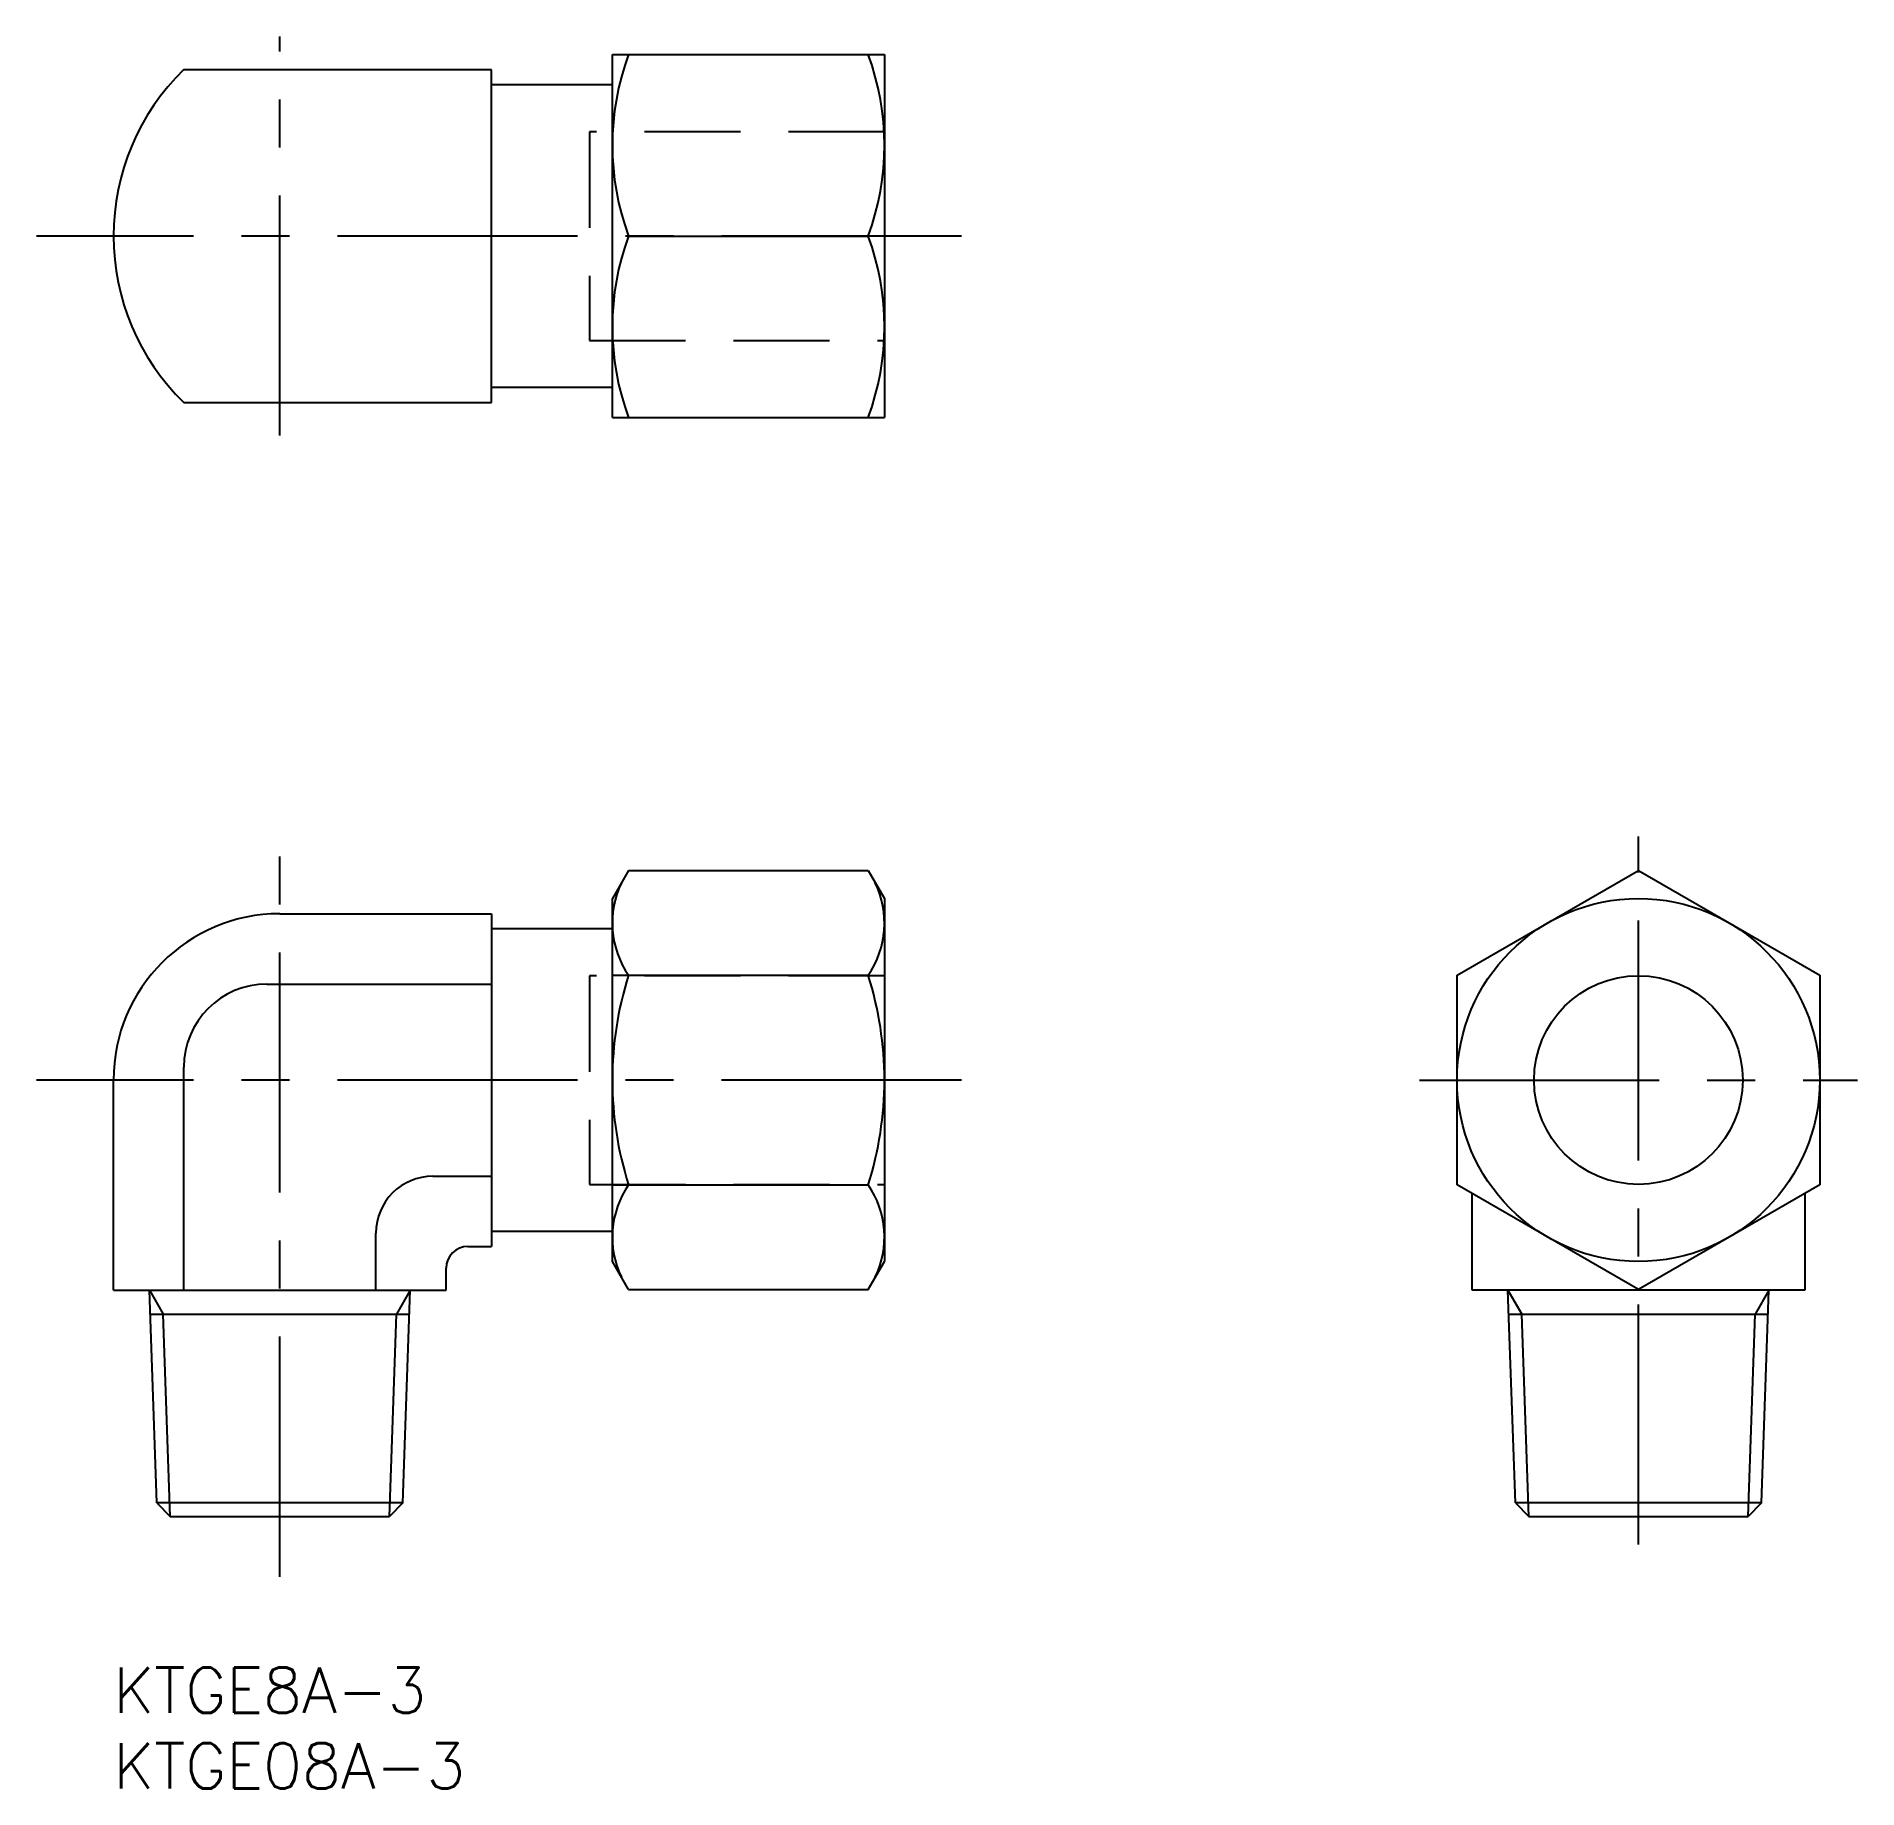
# Model space of a CAD drawing. Extents: x -5 to 115, y -8 to 108.
import ezdxf

# ---------------------------------------------------------------- set-up
doc = ezdxf.new("R2010")
doc.units = 0
doc.header["$LTSCALE"] = 0.5
doc.linetypes.add('CENTER', pattern=[50.8, 31.75, -6.35, 6.35, -6.35])
doc.linetypes.add('DASHED', pattern=[19.05, 12.7, -6.35])
for name, color, linetype in [('MSM_CENTER', 1, 'CENTER'), ('MSM_CONTINUOUS', 7, 'CONTINUOUS'), ('MSM_DASHED', 4, 'DASHED'), ('MSM_NARROW', 5, 'CONTINUOUS'), ('MSM_PART_NUMBER', 7, 'CONTINUOUS')]:
    doc.layers.add(name, color=color, linetype=linetype)
doc.styles.get("Standard").update_dxf_attribs({"font": 'txt.shx', "height": 2.5, "bigfont": 'bigfont.shx'})

msp = doc.modelspace()

# ---------------------------------------------------------------- linework, layer by layer
at = {"layer": 'MSM_CENTER'}
for p, q in [((11, 81.46), (11, 107.86)), ((56.1, 94.66), (-5.1, 94.66)), ((100.88, 8.13), (100.88, 54.96)), ((11, 6.01), (11, 53.84)), ((56.1, 38.85), (-5.1, 38.85)), ((86.39, 38.85), (115.38, 38.85))]:
    msp.add_line(p, q, dxfattribs=at)
at = {"layer": 'MSM_CONTINUOUS'}
for p, q in [((33, 82.66), (33, 106.66)), ((33, 106.66), (51, 106.66)), ((51, 106.66), (51, 82.66)), ((25, 105.66), (4.65, 105.66)), ((25, 83.66), (25, 105.66)), ((33, 104.66), (25, 104.66)), ((34.07, 94.66), (49.93, 94.66)), ((25, 84.66), (33, 84.66)), ((4.65, 83.66), (25, 83.66)), ((33, 82.66), (51, 82.66)), ((34.07, 52.71), (33, 50.85)), ((34.07, 52.71), (49.93, 52.71)), ((49.93, 52.71), (51, 50.85)), ((88.88, 45.78), (100.88, 52.71)), ((100.88, 52.71), (112.88, 45.78)), ((33, 26.85), (33, 50.85)), ((51, 50.85), (51, 26.85)), ((11, 49.85), (25, 49.85)), ((25, 49.85), (25, 27.85)), ((33, 48.85), (25, 48.85)), ((10.15, 45.2), (25, 45.2)), ((33, 45.78), (49.93, 45.78)), ((88.88, 31.92), (88.88, 45.78)), ((112.88, 45.78), (112.88, 31.92)), ((0, 24.95), (0, 38.85)), ((4.65, 24.95), (4.65, 39.7)), ((21.13, 32.5), (25, 32.5)), ((33, 31.92), (49.93, 31.92)), ((100.88, 24.99), (88.88, 31.92)), ((89.88, 24.95), (89.88, 31.34)), ((112.88, 31.92), (100.88, 24.99)), ((111.88, 31.34), (111.88, 24.95)), ((17.35, 24.95), (17.35, 28.72)), ((23.45, 27.85), (25, 27.85)), ((25, 28.85), (33, 28.85)), ((34.07, 24.99), (33, 26.85)), ((49.93, 24.99), (51, 26.85)), ((22, 24.95), (22, 26.4)), ((0, 24.95), (22, 24.95)), ((2.86, 10.89), (2.37, 24.95)), ((19.14, 10.89), (19.63, 24.95)), ((34.07, 24.99), (49.93, 24.99)), ((111.88, 24.95), (89.88, 24.95)), ((92.74, 10.89), (92.25, 24.95)), ((109.02, 10.89), (109.51, 24.95)), ((2.42, 23.37), (19.58, 23.37)), ((92.31, 23.37), (109.46, 23.37)), ((19.14, 10.89), (2.86, 10.89)), ((2.86, 10.89), (3.75, 10)), ((19.14, 10.89), (18.25, 10)), ((109.02, 10.89), (92.74, 10.89)), ((92.74, 10.89), (93.63, 10)), ((109.02, 10.89), (108.14, 10)), ((3.75, 10), (18.25, 10)), ((93.63, 10), (108.14, 10))]:
    msp.add_line(p, q, dxfattribs=at)
for radius in [12, 6.9]:
    msp.add_circle((100.88, 38.85), radius, dxfattribs=at)
for centre, radius, start, end in [((50.33, 100.66), 17.33, 159.7438, 200.2562), ((33.67, 100.66), 17.33, 339.7438, 20.2562), ((15.34, 94.66), 15.34, 134.1773, 225.8227), ((50.33, 88.66), 17.33, 159.7438, 200.2562), ((33.67, 88.66), 17.33, 339.7438, 20.2562), ((39.13, 49.24), 6.13, 154.3842, 214.3842), ((44.87, 49.24), 6.13, 325.6158, 25.6158), ((11, 38.85), 11, 90, 180), ((10.15, 39.7), 5.5, 90, 180), ((55.93, 38.85), 22.93, 162.412, 197.588), ((28.07, 38.85), 22.93, 342.412, 17.588), ((21.13, 28.72), 3.77, 90, 180), ((39.13, 28.46), 6.13, 145.6158, 205.6158), ((44.87, 28.46), 6.13, 334.3842, 34.3842), ((23.45, 26.4), 1.45, 90, 180)]:
    msp.add_arc(centre, radius, start, end, dxfattribs=at)
at = {"layer": 'MSM_DASHED'}
for p, q in [((51, 101.56), (31.5, 101.56)), ((31.5, 101.56), (31.5, 87.76)), ((31.5, 87.76), (51, 87.76)), ((51, 45.75), (31.5, 45.75)), ((31.5, 45.75), (31.5, 31.95)), ((31.5, 31.95), (51, 31.95))]:
    msp.add_line(p, q, dxfattribs=at)
at = {"layer": 'MSM_NARROW'}
for p, q in [((2.37, 24.95), (3.28, 23.37)), ((19.63, 24.95), (18.72, 23.37)), ((92.25, 24.95), (93.16, 23.37)), ((109.51, 24.95), (108.6, 23.37)), ((3.75, 10), (3.28, 23.37)), ((18.25, 10), (18.72, 23.37)), ((93.63, 10), (93.16, 23.37)), ((108.14, 10), (108.6, 23.37))]:
    msp.add_line(p, q, dxfattribs=at)

# ---------------------------------------------------------------- texts
at = {"layer": 'MSM_PART_NUMBER'}
for s, p in [('KTGE8A-3', (0, -3)), ('KTGE08A-3', (0, -8))]:
    msp.add_text(s, height=3, dxfattribs=at).set_placement(p)

doc.saveas('drawing.dxf')
